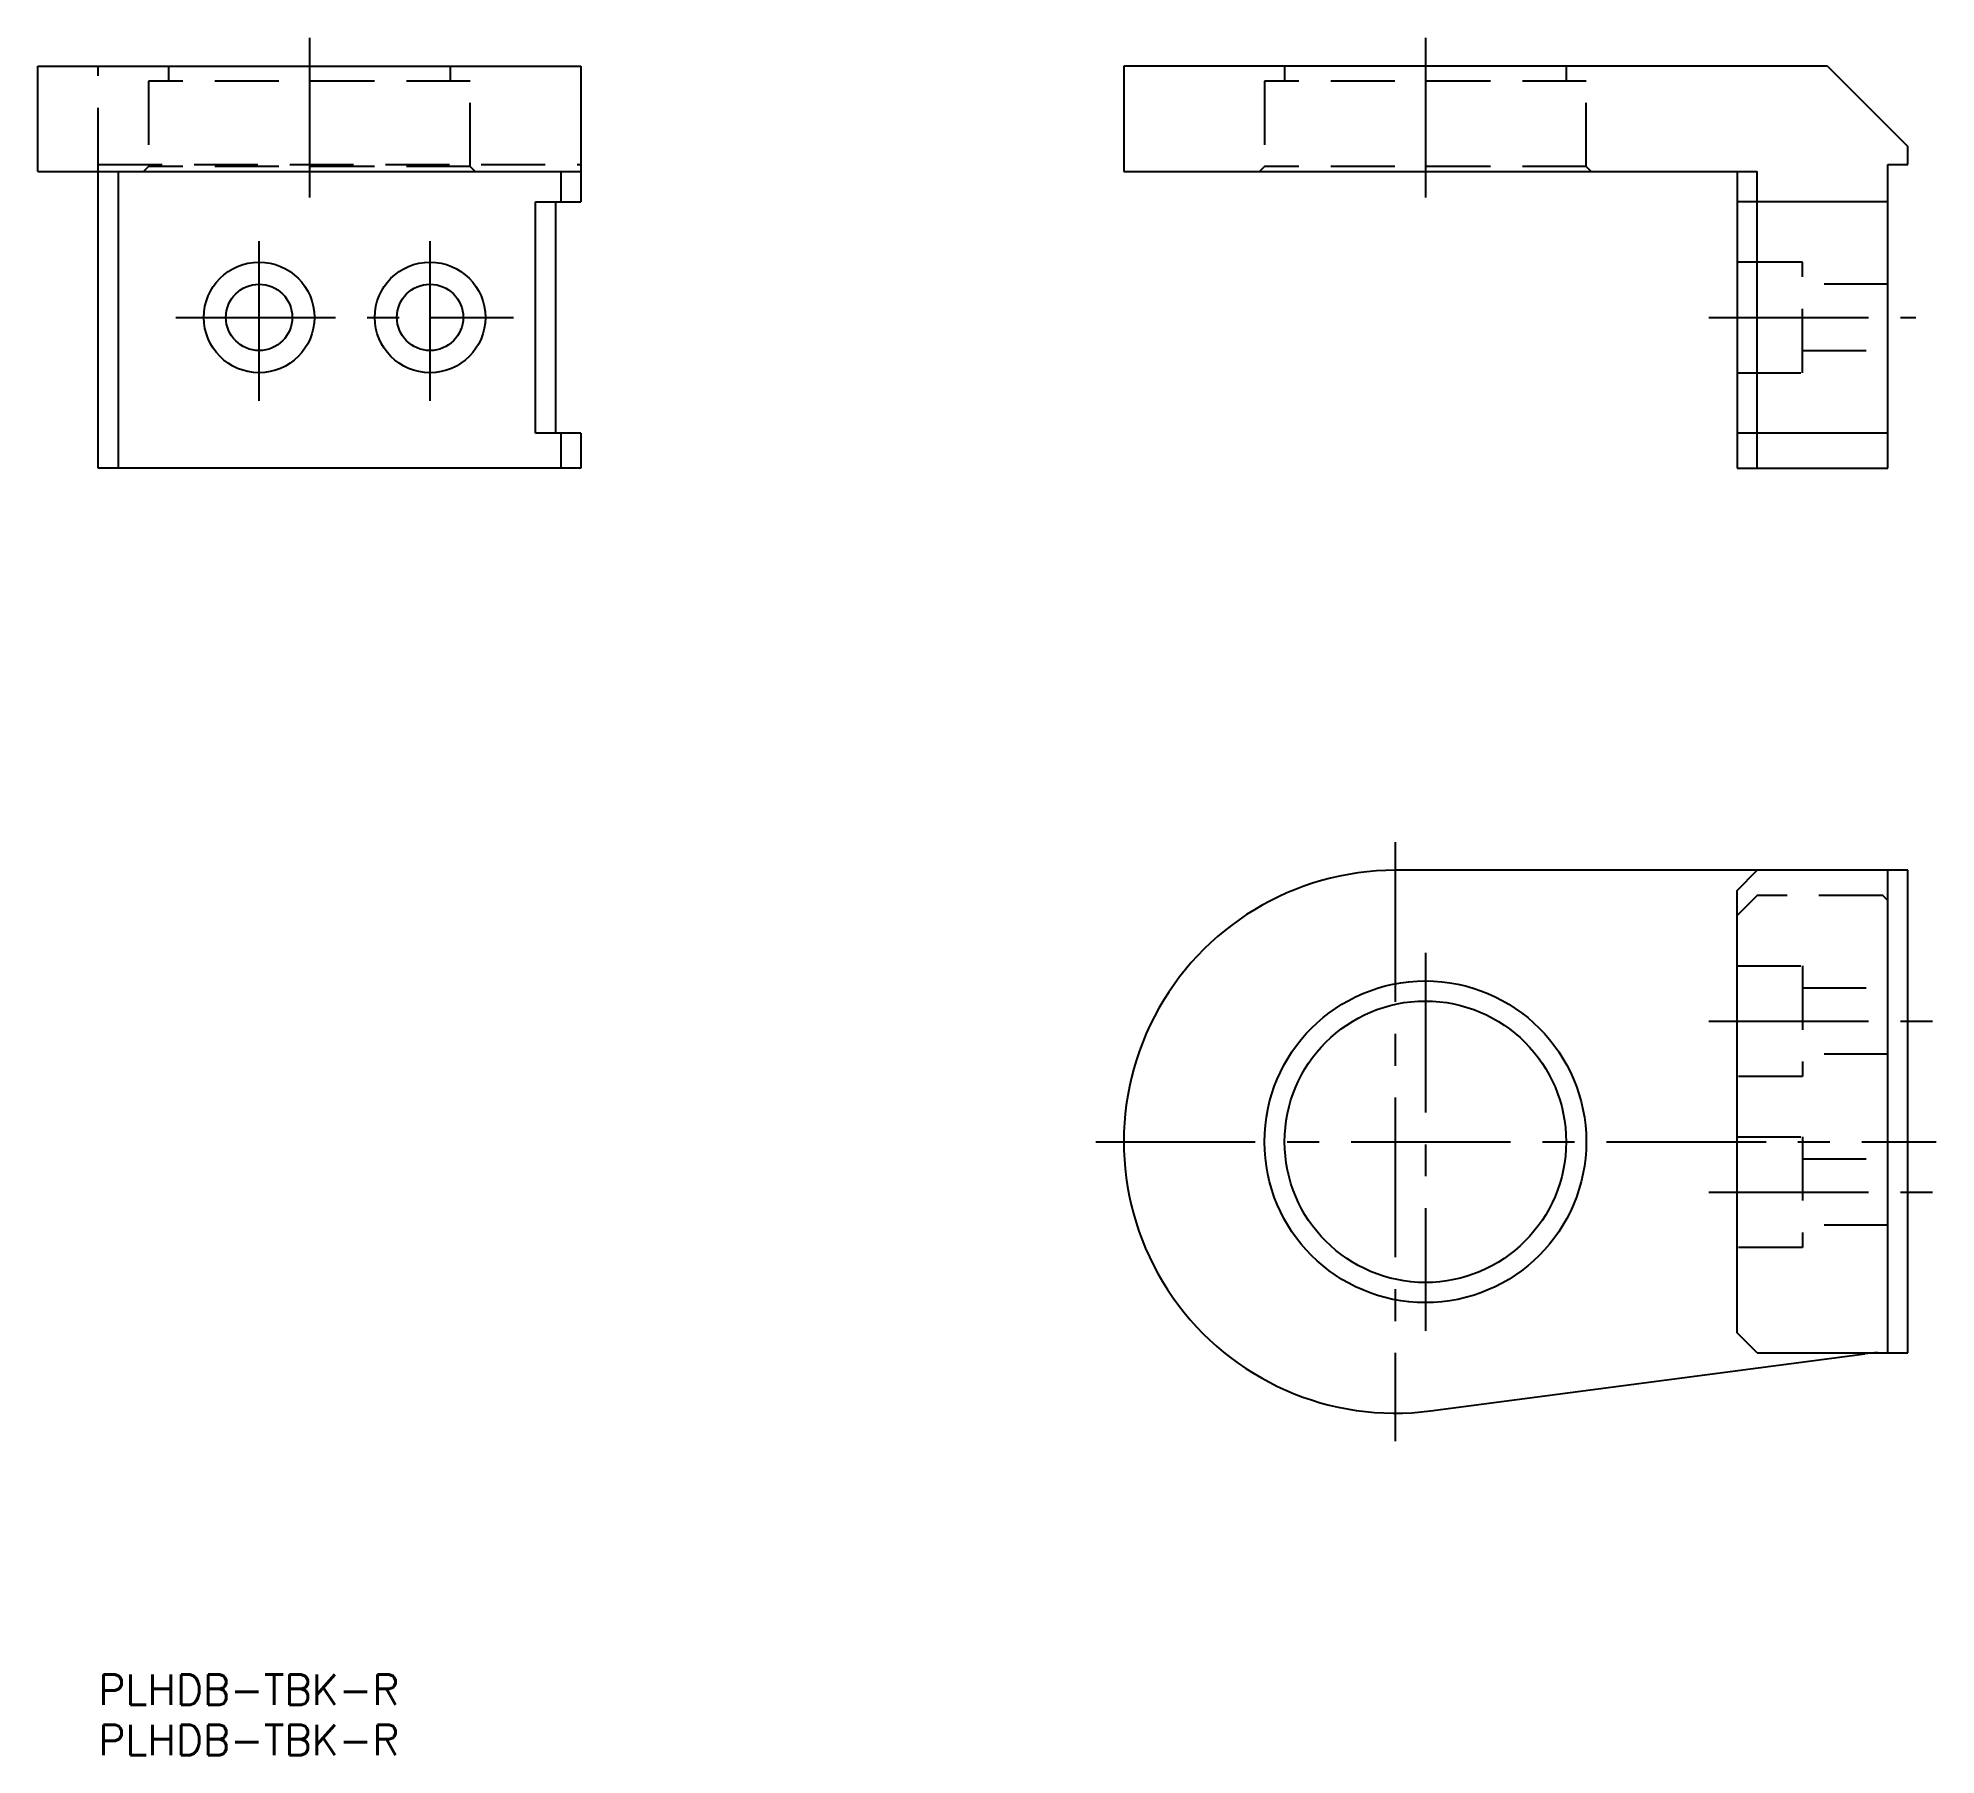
# Model space of a CAD drawing. Extents: x -6 to 183, y -9 to 162.
import ezdxf

# ---------------------------------------------------------------- set-up
doc = ezdxf.new("R2010")
doc.units = 0
doc.header["$LTSCALE"] = 0.5
doc.linetypes.add('CENTER', pattern=[50.8, 31.75, -6.35, 6.35, -6.35])
doc.linetypes.add('DASHED', pattern=[19.05, 12.7, -6.35])
doc.layers.get('0').update_dxf_attribs({"linetype": 'CONTINUOUS'})
doc.layers.add('CENTER', color=1, linetype='CENTER')
doc.styles.get("Standard").update_dxf_attribs({"font": 'txt.shx', "height": 3, "bigfont": 'bigfont.shx'})

# ---------------------------------------------------------------- blocks, each defined once
blk = doc.blocks.new('*U39')
at = {"color": 7, "linetype": 'CONTINUOUS'}
for p in [(0, -4), (0, -9)]:
    blk.add_text('PLHDB-TBK-R', height=3, dxfattribs=at).set_placement(p)

msp = doc.modelspace()

# ---------------------------------------------------------------- linework, layer by layer
at = {"color": 7, "linetype": 'CONTINUOUS'}
for p, q in [((-6, 159), (48, 159)), ((-6, 148.5), (-6, 159)), ((48, 159), (48, 145.5)), ((102, 159), (102, 148.5)), ((172, 159), (102, 159)), ((172, 159), (180, 151)), ((178, 119), (178, 149.2)), ((178, 149.2), (180, 149.2)), ((180, 149.2), (180, 151)), ((-6, 148.5), (48, 148.5)), ((0, 119), (0, 148.5)), ((2, 119), (2, 148.5)), ((46, 148.5), (46, 145.5)), ((102, 148.5), (165, 148.5)), ((163, 148.5), (163, 119)), ((165, 119), (165, 148.5)), ((43.5, 122.5), (43.5, 145.5)), ((43.5, 145.5), (48, 145.5)), ((45.5, 122.5), (45.5, 145.5)), ((178, 145.5), (163, 145.5)), ((48, 122.5), (43.5, 122.5)), ((46, 122.5), (46, 119)), ((48, 122.5), (48, 119)), ((178, 122.5), (163, 122.5)), ((48, 119), (0, 119)), ((163, 119), (178, 119)), ((180, 79), (129, 79)), ((163, 77), (165, 79)), ((178, 31), (178, 79)), ((180, 31), (180, 79)), ((163, 33), (163, 77)), ((165, 31), (163, 33)), ((132.524178, 25.230985), (175.695753, 30.914582)), ((165, 31), (177, 31)), ((177, 31), (180, 31))]:
    msp.add_line(p, q, dxfattribs=at)
at = {"color": 3, "linetype": 'DASHED'}
for p, q in [((0, 148.5), (0, 159)), ((7, 159), (7, 157.5)), ((35, 159), (35, 157.5)), ((118, 159), (118, 157.5)), ((146, 159), (146, 157.5)), ((37, 157.5), (5, 157.5)), ((5, 157.5), (5, 149)), ((37, 149), (37, 157.5)), ((148, 157.5), (116, 157.5)), ((116, 157.5), (116, 149)), ((148, 149), (148, 157.5)), ((0, 149.2), (48, 149.2)), ((5, 149), (4.5, 148.5)), ((37, 149), (5, 149)), ((37.5, 148.5), (37, 149)), ((116, 149), (115.5, 148.5)), ((148, 149), (116, 149)), ((148.5, 148.5), (148, 149)), ((169.5, 139.5), (163, 139.5)), ((169.5, 128.5), (169.5, 139.5)), ((178, 137.3), (169.5, 137.3)), ((169.5, 130.7), (178, 130.7)), ((163, 128.5), (169.5, 128.5)), ((165, 76.5), (163, 74.5)), ((177.5, 76.5), (165, 76.5)), ((178, 76), (177.5, 76.5)), ((163, 69.5), (169.5, 69.5)), ((169.5, 69.5), (169.5, 58.5)), ((169.5, 67.3), (178, 67.3)), ((178, 60.7), (169.5, 60.7)), ((169.5, 58.5), (163, 58.5)), ((163, 52.5), (169.5, 52.5)), ((169.5, 52.5), (169.5, 41.5)), ((169.5, 50.3), (178, 50.3)), ((178, 43.7), (169.5, 43.7)), ((169.5, 41.5), (163, 41.5))]:
    msp.add_line(p, q, dxfattribs=at)
at = {"color": 7, "linetype": 'CONTINUOUS'}
for centre, radius in [((16, 134), 5.5), ((33.000006, 134), 5.5), ((16, 134), 3.3), ((33.000006, 134), 3.3), ((132, 52), 16), ((132, 52), 14)]:
    msp.add_circle(centre, radius, dxfattribs=at)
for centre, radius, end in [((129, 52), 27, 277.499937), ((177, 21), 10, 97.499937)]:
    msp.add_arc(centre, radius, 90, end, dxfattribs=at)
at = {"layer": 'CENTER', "color": 1, "linetype": 'CENTER'}
for p, q in [((21, 161.794), (21, 143.706)), ((132, 161.794), (132, 145.706)), ((16, 125.706), (16, 142.294)), ((33.000006, 125.706), (33.000006, 142.294)), ((7.706, 134), (41.294006, 134)), ((160.206, 134), (180.794, 134)), ((129, 81.794), (129, 22.206)), ((132, 70.794), (132, 33.206)), ((160.206, 64), (182.794, 64)), ((99.206, 52), (182.794, 52)), ((160.206, 47), (182.794, 47)), ((160.206, 47), (182.794, 47))]:
    msp.add_line(p, q, dxfattribs=at)

# ---------------------------------------------------------------- block references
at = {"color": 7, "linetype": 'CONTINUOUS'}
msp.add_blockref('*U39', (0, 0), dxfattribs=at)

doc.saveas('drawing.dxf')
